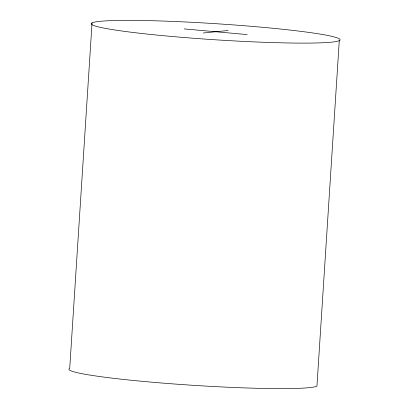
<?xml version="1.0" encoding="UTF-8"?>
<svg xmlns="http://www.w3.org/2000/svg" width="409" height="409" viewBox="0 0 409 409"><rect width="100%" height="100%" fill="white"/><g stroke="black" fill="none" stroke-linecap="round" stroke-linejoin="round"><path stroke-width="0.61" d="M92.056 22.868L69.714 368.376A124.684 8.047 3.7 0 0 179.157 384.353A124.684 8.047 3.7 0 0 316.944 386.132L339.286 40.624A124.684 8.047 3.7 0 0 166.136 21.161A124.684 8.047 3.7 0 0 141.591 33.456A124.684 8.047 3.7 0 0 339.286 40.624M203.253 32.986L228.089 30.506M184.208 28.916L247.133 34.576"/></g></svg>
